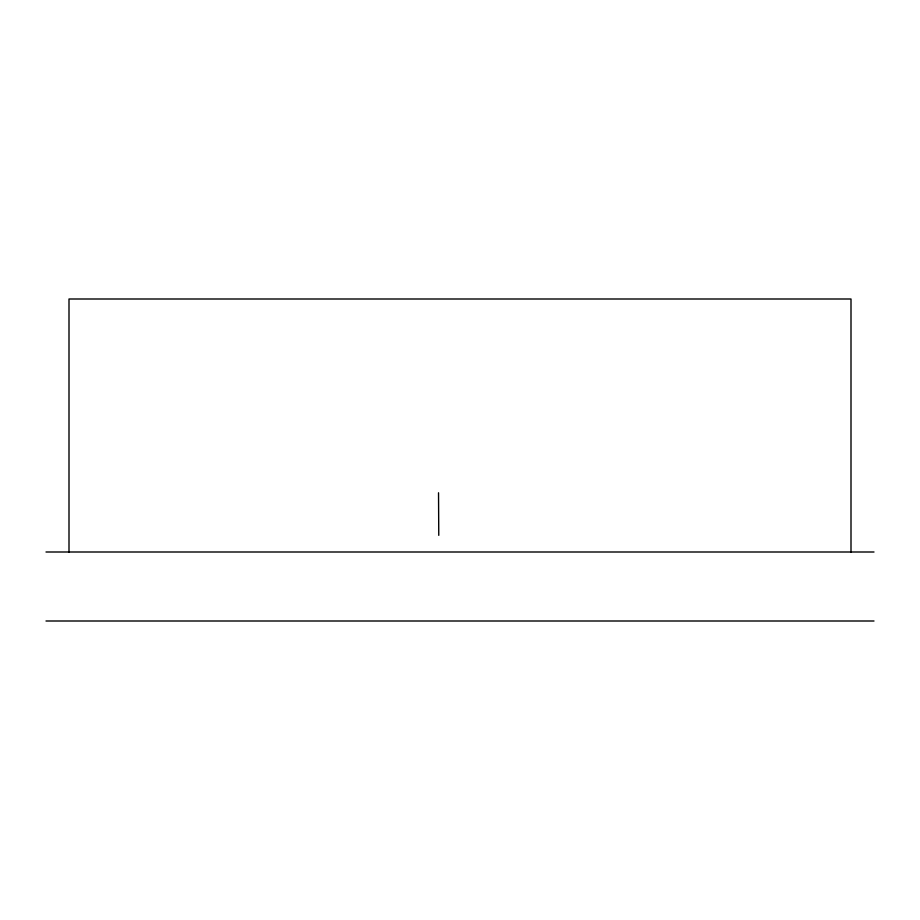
<?xml version="1.0" encoding="UTF-8"?>
<svg xmlns="http://www.w3.org/2000/svg" width="920" height="920" viewBox="0 0 920 920"><rect width="100%" height="100%" fill="white"/><g stroke="black" fill="none" stroke-linecap="round" stroke-linejoin="round"><path stroke-width="1.38" d="M46 552L874 552M46 621L874 621M438.529 492.775L438.771 535.348M851 552L851 299L69 299L69 552"/></g></svg>
